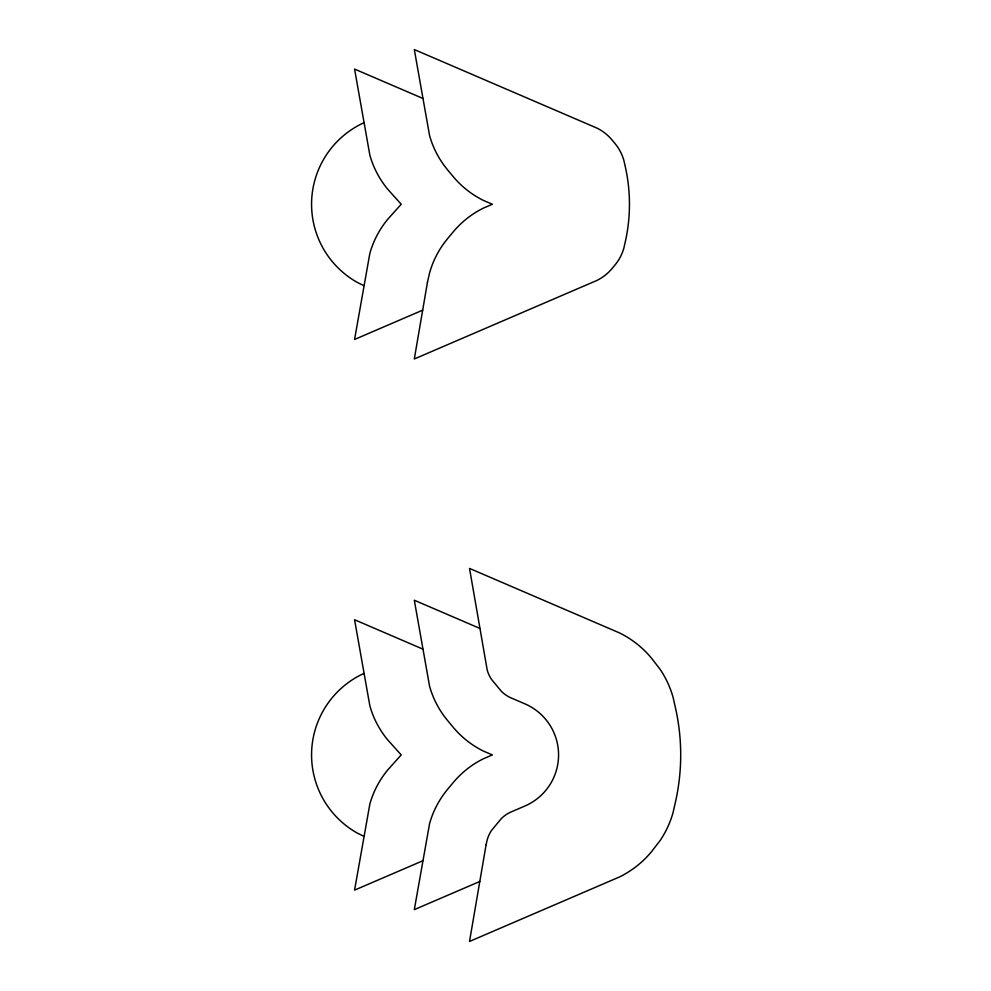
<?xml version="1.0" encoding="UTF-8"?>
<svg xmlns="http://www.w3.org/2000/svg" width="991" height="991" viewBox="0 0 991 991"><rect width="100%" height="100%" fill="white"/><g stroke="black" fill="none" stroke-linecap="round" stroke-linejoin="round"><path stroke-width="1.49" d="M422.686 310.158L354.567 339.455L369.854 253.362A92.869 92.869 0 0 1 387.815 219.184L401.219 204.257L387.815 189.343A92.869 92.869 0 0 1 369.854 155.153L354.567 69.073L422.686 98.357M422.686 860.832L354.567 890.129L369.854 804.035A92.869 92.869 0 0 1 387.815 769.846L401.219 754.931L387.815 740.017A92.869 92.869 0 0 1 369.854 705.827L354.567 619.734L422.686 649.031M479.805 881.482L414.312 909.639L429.586 823.558A92.869 92.869 0 0 1 447.56 789.369L453.11 782.692A92.869 92.869 0 0 1 483.422 758.772L492.354 754.931L483.422 751.091A92.869 92.869 0 0 1 453.11 727.171L447.56 720.494A92.869 92.869 0 0 1 429.586 686.305L414.312 600.224L479.805 628.381M363.796 285.631L357.317 282.423A89.648 89.648 0 0 1 363.784 122.797M363.796 836.305L357.317 833.097A89.648 89.648 0 0 1 363.784 673.471M427.443 282.361L414.312 358.977L596.978 280.416A46.441 46.441 0 0 0 612.128 268.45L614.903 265.117A46.441 46.441 0 0 0 623.896 248.023L624.962 243.278A171.939 171.939 0 0 0 624.962 165.237L623.896 160.505A46.441 46.441 0 0 0 614.903 143.41L612.128 140.065A46.441 46.441 0 0 0 596.978 128.112L414.312 49.55L429.586 135.643A92.869 92.869 0 0 0 447.56 169.82L453.11 176.497A92.869 92.869 0 0 0 483.422 200.417L492.354 204.257L483.422 208.098A92.869 92.869 0 0 0 453.11 232.018L447.56 238.695A92.869 92.869 0 0 0 429.586 272.884L427.443 282.361M486.11 844.679L469.523 941.45L619.598 876.911A97.539 97.539 0 0 0 651.434 851.789L660.316 840.269A97.539 97.539 0 0 0 673.075 812.546L675.032 803.887A214.291 214.291 0 0 0 675.032 705.976L673.075 697.317A97.539 97.539 0 0 0 660.316 669.594L651.434 658.074A97.539 97.539 0 0 0 619.598 632.952L469.523 568.413L487.213 670.077A33 33 0 0 0 491.536 679.454L501.496 691.445A33 33 0 0 0 509.919 697.404L524.933 703.858A55.595 55.595 0 0 1 524.933 806.005L509.919 812.459A33 33 0 0 0 501.496 818.417L491.536 830.408A33 33 0 0 0 487.213 839.786L486.11 844.679"/></g></svg>
